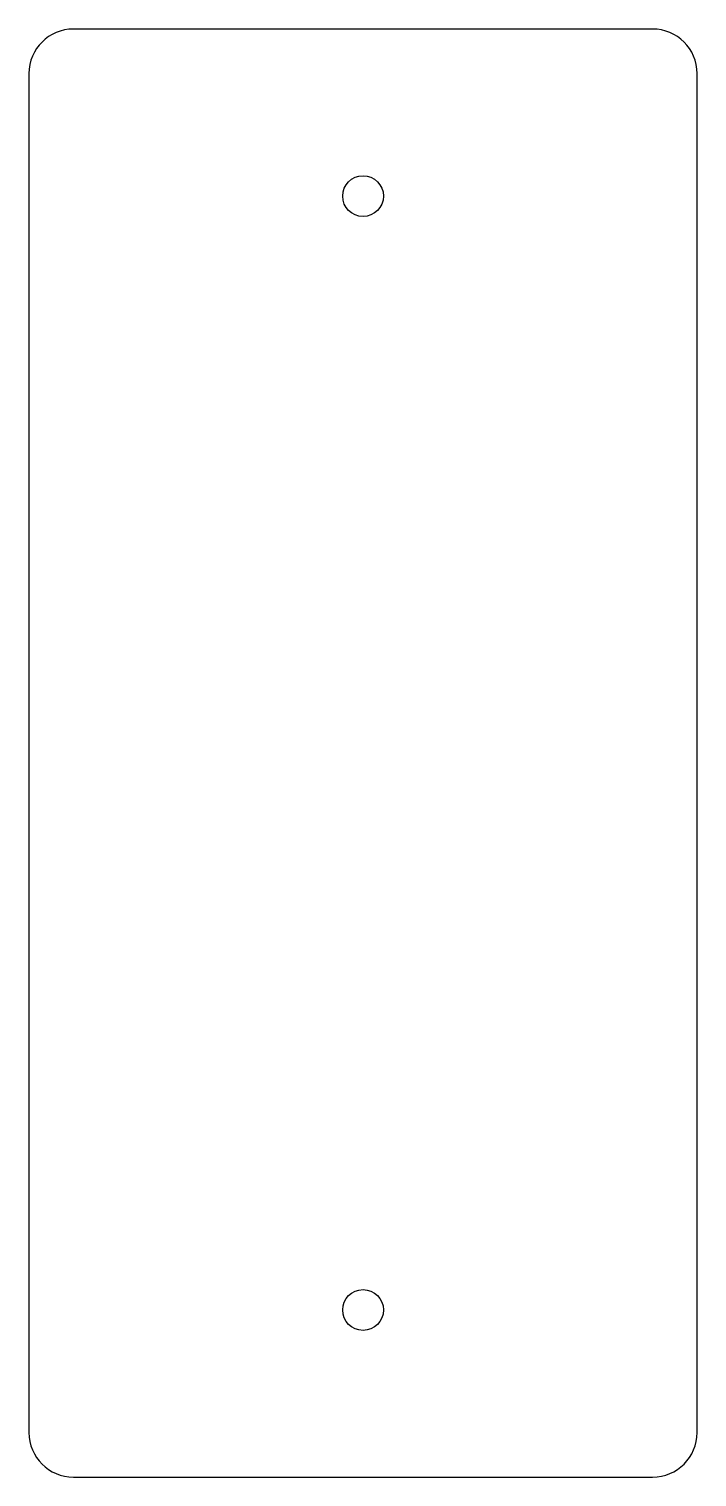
# Model space of a CAD drawing. Header units: millimetres. Extents: x 152 to 212, y -66 to 64.
import ezdxf

# ---------------------------------------------------------------- set-up
doc = ezdxf.new("R2010")
doc.units = ezdxf.units.MM

msp = doc.modelspace()

# ---------------------------------------------------------------- linework, layer by layer
at = {"color": 7, "linetype": 'Continuous', "lineweight": 25}
for p, q in [((207.51, 64.2), (155.51, 64.2)), ((151.51, 60.2), (151.51, -61.8)), ((211.51, -61.8), (211.51, 60.2)), ((155.51, -65.8), (207.51, -65.8))]:
    msp.add_line(p, q, dxfattribs=at)
for centre in [(181.51, 49.2), (181.51, -50.8)]:
    msp.add_circle(centre, 1.83, dxfattribs=at)
for centre, start, end in [((155.51, 60.2), 90, 180), ((207.51, 60.2), 0, 90), ((155.51, -61.8), 180, 270), ((207.51, -61.8), 270, 0)]:
    msp.add_arc(centre, 4, start, end, dxfattribs=at)

doc.saveas('drawing.dxf')
